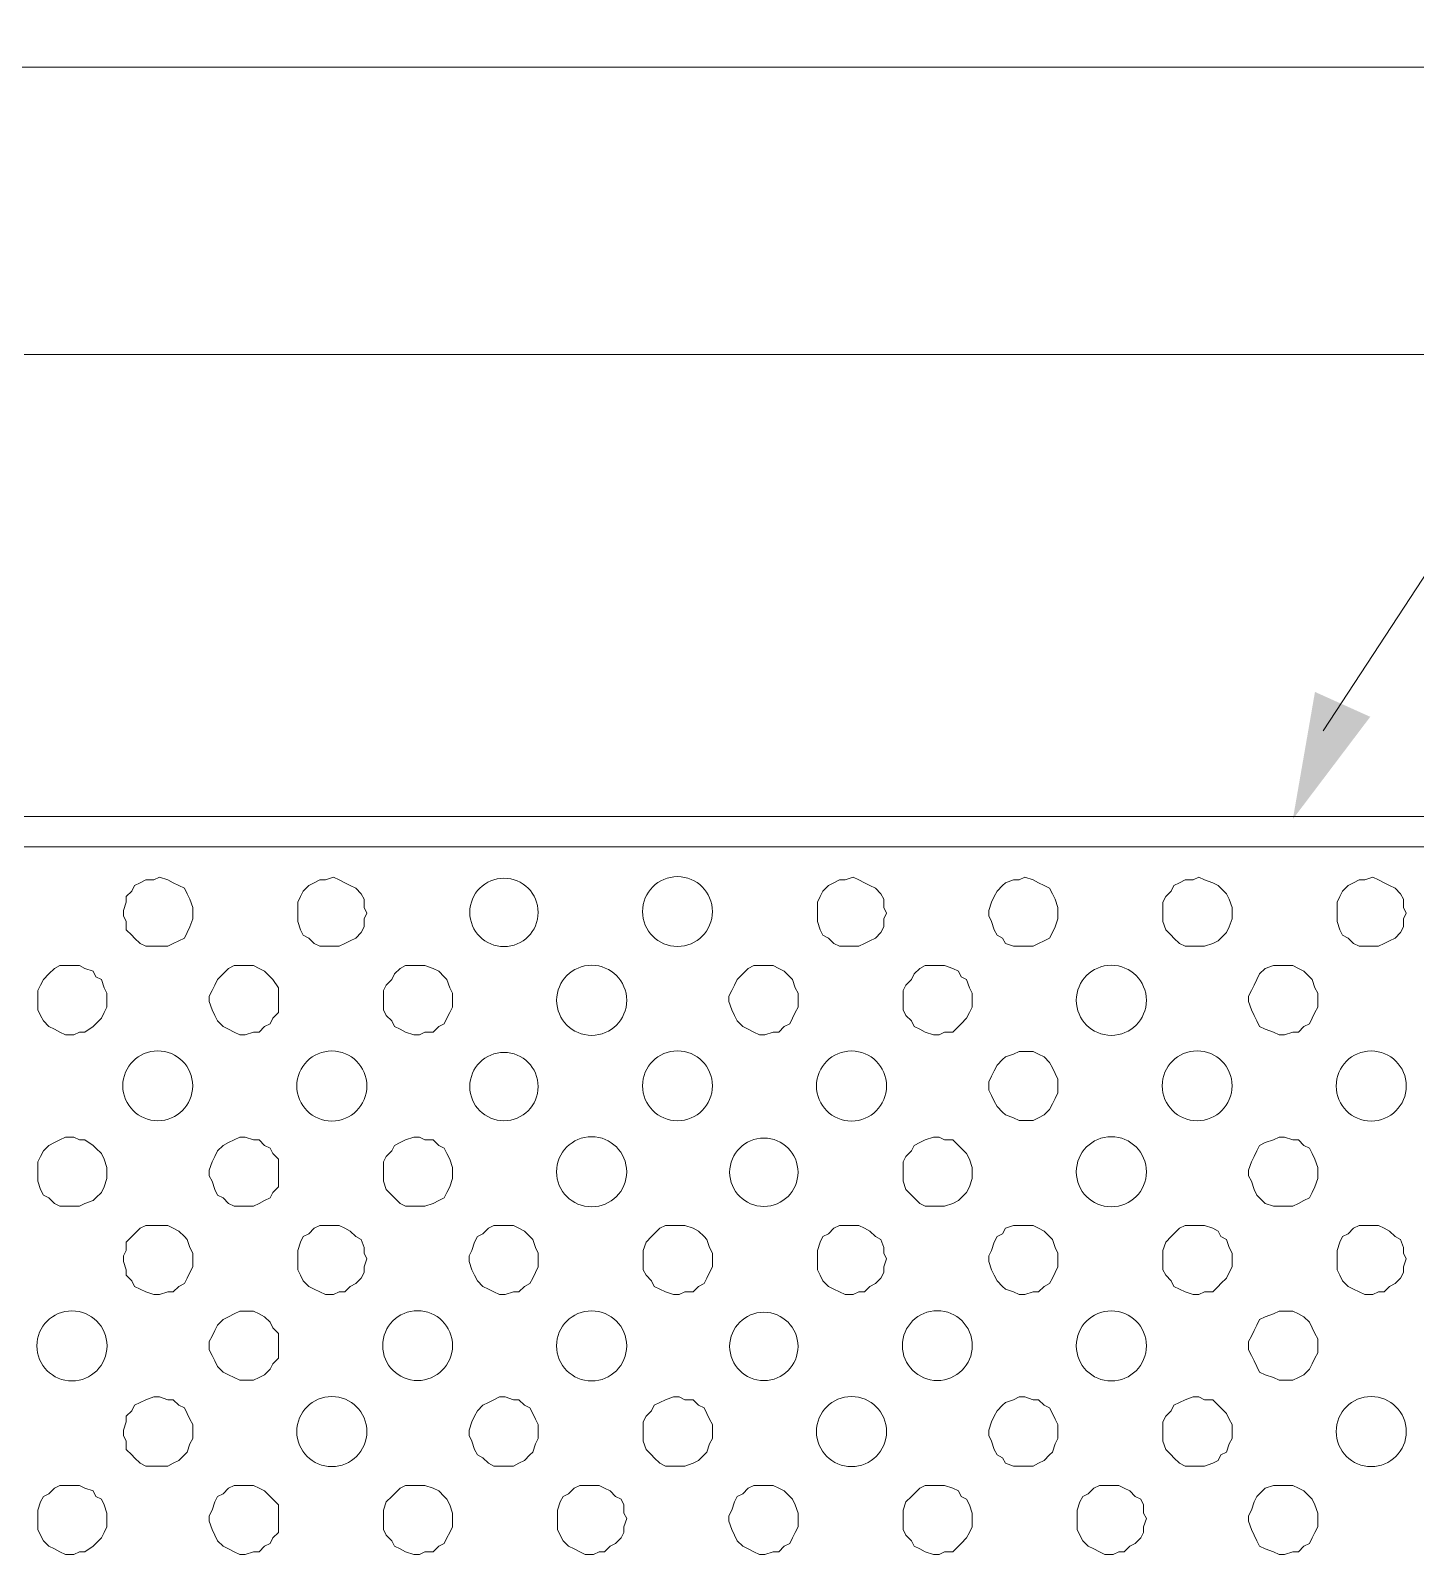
# Model space of a CAD drawing. Header units: inches. Extents: x 0.21 to 4.55, y 0.23 to 3.12.
# Drawn here: x 3.373 to 3.6129, y 1.2326 to 1.4965 of the extents above; entities that cross this region are included whole.
import ezdxf

# ---------------------------------------------------------------- set-up
doc = ezdxf.new("R2010")
doc.units = ezdxf.units.IN
doc.header["$MEASUREMENT"] = 0
doc.layers.add('PDF_0', color=7, linetype='Continuous')
doc.layers.add('PDF_PROYECCION 2', color=7, linetype='Continuous')

msp = doc.modelspace()

# ---------------------------------------------------------------- linework, layer by layer
at = {"layer": 'PDF_0', "lineweight": 5}
for points in [[(3.59691, 1.37527), (3.8004, 1.68601), (3.91387, 1.68601)], [(4.14082, 1.49019), (2.99218, 1.49019)], [(4.14082, 1.44039), (3.37187, 1.44039)]]:
    msp.add_lwpolyline(points, dxfattribs=at)
at = {"layer": 'PDF_0', "transparency": 33554559}
msp.add_solid([(3.60504, 1.37767), (3.59164, 1.35995), (3.59547, 1.38198)], dxfattribs=at)
at = {"layer": 'PDF_PROYECCION 2', "lineweight": 5}
for points in [[(4.14082, 1.36043), (3.37187, 1.36043)], [(4.14082, 1.35516), (3.37187, 1.35516)]]:
    msp.add_lwpolyline(points, dxfattribs=at)
for points in [[(3.40108, 1.34367), (3.40108, 1.34463), (3.4006, 1.34607), (3.40012, 1.34702), (3.39964, 1.34798), (3.39868, 1.34846), (3.39772, 1.34894), (3.39677, 1.34942), (3.39533, 1.3499), (3.39437, 1.34942), (3.39294, 1.34942), (3.39198, 1.34894), (3.39102, 1.34846), (3.39054, 1.3475), (3.38958, 1.34655), (3.38958, 1.34559), (3.38911, 1.34415), (3.38911, 1.34319), (3.38958, 1.34224), (3.38958, 1.3408), (3.39054, 1.33984), (3.39102, 1.33936), (3.39198, 1.33841), (3.39294, 1.33793), (3.39437, 1.33793), (3.39533, 1.33793), (3.39677, 1.33793), (3.39772, 1.33841), (3.39868, 1.33888), (3.39964, 1.33936), (3.40012, 1.34032), (3.4006, 1.34128), (3.40108, 1.34271)], [(3.43124, 1.34367), (3.43076, 1.34463), (3.43076, 1.34607), (3.43028, 1.34702), (3.42933, 1.34798), (3.42837, 1.34846), (3.42741, 1.34894), (3.42645, 1.34942), (3.42549, 1.3499), (3.42406, 1.34942), (3.4231, 1.34942), (3.42214, 1.34894), (3.42119, 1.34846), (3.42023, 1.3475), (3.41975, 1.34655), (3.41927, 1.34559), (3.41927, 1.34415), (3.41927, 1.34319), (3.41927, 1.34224), (3.41975, 1.3408), (3.42023, 1.33984), (3.42119, 1.33936), (3.42214, 1.33841), (3.4231, 1.33793), (3.42406, 1.33793), (3.42549, 1.33793), (3.42645, 1.33793), (3.42741, 1.33841), (3.42837, 1.33888), (3.42933, 1.33936), (3.43028, 1.34032), (3.43076, 1.34128), (3.43076, 1.34271)], [(3.52125, 1.34367), (3.52078, 1.34463), (3.52078, 1.34607), (3.5203, 1.34702), (3.51934, 1.34798), (3.51838, 1.34846), (3.51742, 1.34894), (3.51647, 1.34942), (3.51551, 1.3499), (3.51407, 1.34942), (3.51312, 1.34942), (3.51216, 1.34894), (3.5112, 1.34846), (3.51024, 1.3475), (3.50976, 1.34655), (3.50928, 1.34559), (3.50928, 1.34415), (3.50928, 1.34319), (3.50928, 1.34224), (3.50976, 1.3408), (3.51024, 1.33984), (3.5112, 1.33936), (3.51216, 1.33841), (3.51312, 1.33793), (3.51407, 1.33793), (3.51551, 1.33793), (3.51647, 1.33793), (3.51742, 1.33841), (3.51838, 1.33888), (3.51934, 1.33936), (3.5203, 1.34032), (3.52078, 1.34128), (3.52078, 1.34271)], [(3.55094, 1.34367), (3.55094, 1.34463), (3.55046, 1.34607), (3.54998, 1.34702), (3.5495, 1.34798), (3.54855, 1.34846), (3.54759, 1.34894), (3.54663, 1.34942), (3.54519, 1.3499), (3.54424, 1.34942), (3.54328, 1.34942), (3.54184, 1.34894), (3.54136, 1.34846), (3.54041, 1.3475), (3.53993, 1.34655), (3.53945, 1.34559), (3.53897, 1.34415), (3.53897, 1.34319), (3.53945, 1.34224), (3.53993, 1.3408), (3.54041, 1.33984), (3.54136, 1.33936), (3.54184, 1.33841), (3.54328, 1.33793), (3.54424, 1.33793), (3.54519, 1.33793), (3.54663, 1.33793), (3.54759, 1.33841), (3.54855, 1.33888), (3.5495, 1.33936), (3.54998, 1.34032), (3.55046, 1.34128), (3.55094, 1.34271)], [(3.55094, 1.34367), (3.55094, 1.34463), (3.55046, 1.34607), (3.54998, 1.34702), (3.5495, 1.34798), (3.54855, 1.34846), (3.54759, 1.34894), (3.54663, 1.34942), (3.54519, 1.3499), (3.54424, 1.34942), (3.54328, 1.34942), (3.54184, 1.34894), (3.54136, 1.34846), (3.54041, 1.3475), (3.53993, 1.34655), (3.53945, 1.34559), (3.53897, 1.34415), (3.53897, 1.34319), (3.53945, 1.34224), (3.53993, 1.3408), (3.54041, 1.33984), (3.54136, 1.33936), (3.54184, 1.33841), (3.54328, 1.33793), (3.54424, 1.33793), (3.54519, 1.33793), (3.54663, 1.33793), (3.54759, 1.33841), (3.54855, 1.33888), (3.5495, 1.33936), (3.54998, 1.34032), (3.55046, 1.34128), (3.55094, 1.34271)], [(3.5811, 1.34367), (3.5811, 1.34463), (3.58063, 1.34607), (3.58015, 1.34702), (3.57919, 1.34798), (3.57871, 1.34846), (3.57775, 1.34894), (3.57632, 1.34942), (3.57536, 1.3499), (3.5744, 1.34942), (3.57297, 1.34942), (3.57201, 1.34894), (3.57105, 1.34846), (3.57057, 1.3475), (3.56961, 1.34655), (3.56913, 1.34559), (3.56913, 1.34415), (3.56913, 1.34319), (3.56913, 1.34224), (3.56961, 1.3408), (3.57057, 1.33984), (3.57105, 1.33936), (3.57201, 1.33841), (3.57297, 1.33793), (3.5744, 1.33793), (3.57536, 1.33793), (3.57632, 1.33793), (3.57775, 1.33841), (3.57871, 1.33888), (3.57919, 1.33936), (3.58015, 1.34032), (3.58063, 1.34128), (3.5811, 1.34271)], [(3.61127, 1.34367), (3.61079, 1.34463), (3.61079, 1.34607), (3.61031, 1.34702), (3.60935, 1.34798), (3.6084, 1.34846), (3.60744, 1.34894), (3.60648, 1.34942), (3.60552, 1.3499), (3.60409, 1.34942), (3.60313, 1.34942), (3.60217, 1.34894), (3.60121, 1.34846), (3.60026, 1.3475), (3.59978, 1.34655), (3.5993, 1.34559), (3.5993, 1.34415), (3.5993, 1.34319), (3.5993, 1.34224), (3.59978, 1.3408), (3.60026, 1.33984), (3.60121, 1.33936), (3.60217, 1.33841), (3.60313, 1.33793), (3.60409, 1.33793), (3.60552, 1.33793), (3.60648, 1.33793), (3.60744, 1.33841), (3.6084, 1.33888), (3.60935, 1.33936), (3.61031, 1.34032), (3.61079, 1.34128), (3.61079, 1.34271)], [(3.38623, 1.32883), (3.38623, 1.32979), (3.38575, 1.33074), (3.38528, 1.33218), (3.38432, 1.33266), (3.38384, 1.33362), (3.3824, 1.3341), (3.38145, 1.33458), (3.38049, 1.33458), (3.37905, 1.33458), (3.37809, 1.33458), (3.37714, 1.3341), (3.37618, 1.33314), (3.37522, 1.33218), (3.37474, 1.33122), (3.37426, 1.33027), (3.37426, 1.32931), (3.37426, 1.32835), (3.37426, 1.32691), (3.37474, 1.32596), (3.37522, 1.325), (3.37618, 1.32404), (3.37714, 1.32356), (3.37809, 1.32308), (3.37905, 1.32261), (3.38049, 1.32261), (3.38145, 1.32308), (3.3824, 1.32308), (3.38384, 1.32404), (3.38432, 1.32452), (3.38528, 1.32548), (3.38575, 1.32644), (3.38623, 1.32739)], [(3.41592, 1.32883), (3.41592, 1.32979), (3.41592, 1.33074), (3.41496, 1.33218), (3.41448, 1.33266), (3.41352, 1.33362), (3.41257, 1.3341), (3.41161, 1.33458), (3.41017, 1.33458), (3.40922, 1.33458), (3.40826, 1.33458), (3.4073, 1.3341), (3.40634, 1.33314), (3.40539, 1.33218), (3.40491, 1.33122), (3.40443, 1.33027), (3.40395, 1.32931), (3.40395, 1.32835), (3.40443, 1.32691), (3.40491, 1.32596), (3.40539, 1.325), (3.40634, 1.32404), (3.4073, 1.32356), (3.40826, 1.32308), (3.40922, 1.32261), (3.41017, 1.32261), (3.41161, 1.32308), (3.41257, 1.32308), (3.41352, 1.32404), (3.41448, 1.32452), (3.41496, 1.32548), (3.41592, 1.32644), (3.41592, 1.32739)], [(3.44608, 1.32883), (3.44608, 1.32979), (3.4456, 1.33074), (3.44513, 1.33218), (3.44465, 1.33266), (3.44369, 1.33362), (3.44273, 1.3341), (3.4413, 1.33458), (3.44034, 1.33458), (3.43938, 1.33458), (3.43794, 1.33458), (3.43699, 1.3341), (3.43603, 1.33314), (3.43555, 1.33218), (3.43459, 1.33122), (3.43411, 1.33027), (3.43411, 1.32931), (3.43411, 1.32835), (3.43411, 1.32691), (3.43459, 1.32596), (3.43555, 1.325), (3.43603, 1.32404), (3.43699, 1.32356), (3.43794, 1.32308), (3.43938, 1.32261), (3.44034, 1.32261), (3.4413, 1.32308), (3.44273, 1.32308), (3.44369, 1.32404), (3.44465, 1.32452), (3.44513, 1.32548), (3.4456, 1.32644), (3.44608, 1.32739)], [(3.50593, 1.32883), (3.50593, 1.32979), (3.50545, 1.33074), (3.50498, 1.33218), (3.5045, 1.33266), (3.50354, 1.33362), (3.50258, 1.3341), (3.50162, 1.33458), (3.50019, 1.33458), (3.49923, 1.33458), (3.49827, 1.33458), (3.49731, 1.3341), (3.49636, 1.33314), (3.4954, 1.33218), (3.49492, 1.33122), (3.49444, 1.33027), (3.49396, 1.32931), (3.49396, 1.32835), (3.49444, 1.32691), (3.49492, 1.32596), (3.4954, 1.325), (3.49636, 1.32404), (3.49731, 1.32356), (3.49827, 1.32308), (3.49923, 1.32261), (3.50019, 1.32261), (3.50162, 1.32308), (3.50258, 1.32308), (3.50354, 1.32404), (3.5045, 1.32452), (3.50498, 1.32548), (3.50545, 1.32644), (3.50593, 1.32739)], [(3.5361, 1.32883), (3.5361, 1.32979), (3.53562, 1.33074), (3.53514, 1.33218), (3.53418, 1.33266), (3.5337, 1.33362), (3.53275, 1.3341), (3.53131, 1.33458), (3.53035, 1.33458), (3.52939, 1.33458), (3.52796, 1.33458), (3.527, 1.3341), (3.52604, 1.33314), (3.52556, 1.33218), (3.52461, 1.33122), (3.52413, 1.33027), (3.52413, 1.32931), (3.52413, 1.32835), (3.52413, 1.32691), (3.52461, 1.32596), (3.52556, 1.325), (3.52604, 1.32404), (3.527, 1.32356), (3.52796, 1.32308), (3.52939, 1.32261), (3.53035, 1.32261), (3.53131, 1.32308), (3.53275, 1.32308), (3.5337, 1.32404), (3.53418, 1.32452), (3.53514, 1.32548), (3.53562, 1.32644), (3.5361, 1.32739)], [(3.59595, 1.32883), (3.59595, 1.32979), (3.59547, 1.33074), (3.59499, 1.33218), (3.59451, 1.33266), (3.59355, 1.33362), (3.5926, 1.3341), (3.59164, 1.33458), (3.5902, 1.33458), (3.58924, 1.33458), (3.58829, 1.33458), (3.58685, 1.3341), (3.58589, 1.33314), (3.58541, 1.33218), (3.58494, 1.33122), (3.58446, 1.33027), (3.58398, 1.32931), (3.58398, 1.32835), (3.58446, 1.32691), (3.58494, 1.32596), (3.58541, 1.325), (3.58589, 1.32404), (3.58685, 1.32356), (3.58829, 1.32308), (3.58924, 1.32261), (3.5902, 1.32261), (3.59164, 1.32308), (3.5926, 1.32308), (3.59355, 1.32404), (3.59451, 1.32452), (3.59499, 1.32548), (3.59547, 1.32644), (3.59595, 1.32739)], [(3.55094, 1.31351), (3.55094, 1.31494), (3.55046, 1.3159), (3.54998, 1.31686), (3.5495, 1.31782), (3.54855, 1.31877), (3.54759, 1.31925), (3.54663, 1.31973), (3.54519, 1.31973), (3.54424, 1.31973), (3.54328, 1.31925), (3.54184, 1.31877), (3.54136, 1.3183), (3.54041, 1.31734), (3.53993, 1.31638), (3.53945, 1.31542), (3.53897, 1.31447), (3.53897, 1.31303), (3.53945, 1.31207), (3.53993, 1.31111), (3.54041, 1.31016), (3.54136, 1.3092), (3.54184, 1.30872), (3.54328, 1.30824), (3.54424, 1.30776), (3.54519, 1.30776), (3.54663, 1.30776), (3.54759, 1.30824), (3.54855, 1.30872), (3.5495, 1.30968), (3.54998, 1.31064), (3.55046, 1.31159), (3.55094, 1.31255)], [(3.55094, 1.31351), (3.55094, 1.31494), (3.55046, 1.3159), (3.54998, 1.31686), (3.5495, 1.31782), (3.54855, 1.31877), (3.54759, 1.31925), (3.54663, 1.31973), (3.54519, 1.31973), (3.54424, 1.31973), (3.54328, 1.31925), (3.54184, 1.31877), (3.54136, 1.3183), (3.54041, 1.31734), (3.53993, 1.31638), (3.53945, 1.31542), (3.53897, 1.31447), (3.53897, 1.31303), (3.53945, 1.31207), (3.53993, 1.31111), (3.54041, 1.31016), (3.54136, 1.3092), (3.54184, 1.30872), (3.54328, 1.30824), (3.54424, 1.30776), (3.54519, 1.30776), (3.54663, 1.30776), (3.54759, 1.30824), (3.54855, 1.30872), (3.5495, 1.30968), (3.54998, 1.31064), (3.55046, 1.31159), (3.55094, 1.31255)], [(3.38623, 1.29867), (3.38623, 1.29962), (3.38575, 1.30106), (3.38528, 1.30202), (3.38432, 1.30297), (3.38384, 1.30345), (3.3824, 1.30441), (3.38145, 1.30441), (3.38049, 1.30489), (3.37905, 1.30489), (3.37809, 1.30441), (3.37714, 1.30393), (3.37618, 1.30345), (3.37522, 1.3025), (3.37474, 1.30154), (3.37426, 1.30058), (3.37426, 1.29914), (3.37426, 1.29819), (3.37426, 1.29723), (3.37474, 1.29579), (3.37522, 1.29483), (3.37618, 1.29436), (3.37714, 1.2934), (3.37809, 1.29292), (3.37905, 1.29292), (3.38049, 1.29292), (3.38145, 1.29292), (3.3824, 1.2934), (3.38384, 1.29388), (3.38432, 1.29436), (3.38528, 1.29531), (3.38575, 1.29627), (3.38623, 1.29771)], [(3.41592, 1.29867), (3.41592, 1.29962), (3.41592, 1.30106), (3.41496, 1.30202), (3.41448, 1.30297), (3.41352, 1.30345), (3.41257, 1.30441), (3.41161, 1.30441), (3.41017, 1.30489), (3.40922, 1.30489), (3.40826, 1.30441), (3.4073, 1.30393), (3.40634, 1.30345), (3.40539, 1.3025), (3.40491, 1.30154), (3.40443, 1.30058), (3.40395, 1.29914), (3.40395, 1.29819), (3.40443, 1.29723), (3.40491, 1.29579), (3.40539, 1.29483), (3.40634, 1.29436), (3.4073, 1.2934), (3.40826, 1.29292), (3.40922, 1.29292), (3.41017, 1.29292), (3.41161, 1.29292), (3.41257, 1.2934), (3.41352, 1.29388), (3.41448, 1.29436), (3.41496, 1.29531), (3.41592, 1.29627), (3.41592, 1.29771)], [(3.44608, 1.29867), (3.44608, 1.29962), (3.4456, 1.30106), (3.44513, 1.30202), (3.44465, 1.30297), (3.44369, 1.30345), (3.44273, 1.30441), (3.4413, 1.30441), (3.44034, 1.30489), (3.43938, 1.30489), (3.43794, 1.30441), (3.43699, 1.30393), (3.43603, 1.30345), (3.43555, 1.3025), (3.43459, 1.30154), (3.43411, 1.30058), (3.43411, 1.29914), (3.43411, 1.29819), (3.43411, 1.29723), (3.43459, 1.29579), (3.43555, 1.29483), (3.43603, 1.29436), (3.43699, 1.2934), (3.43794, 1.29292), (3.43938, 1.29292), (3.44034, 1.29292), (3.4413, 1.29292), (3.44273, 1.2934), (3.44369, 1.29388), (3.44465, 1.29436), (3.44513, 1.29531), (3.4456, 1.29627), (3.44608, 1.29771)], [(3.5361, 1.29867), (3.5361, 1.29962), (3.53562, 1.30106), (3.53514, 1.30202), (3.53418, 1.30297), (3.5337, 1.30345), (3.53275, 1.30441), (3.53131, 1.30441), (3.53035, 1.30489), (3.52939, 1.30489), (3.52796, 1.30441), (3.527, 1.30393), (3.52604, 1.30345), (3.52556, 1.3025), (3.52461, 1.30154), (3.52413, 1.30058), (3.52413, 1.29914), (3.52413, 1.29819), (3.52413, 1.29723), (3.52461, 1.29579), (3.52556, 1.29483), (3.52604, 1.29436), (3.527, 1.2934), (3.52796, 1.29292), (3.52939, 1.29292), (3.53035, 1.29292), (3.53131, 1.29292), (3.53275, 1.2934), (3.5337, 1.29388), (3.53418, 1.29436), (3.53514, 1.29531), (3.53562, 1.29627), (3.5361, 1.29771)], [(3.59595, 1.29867), (3.59595, 1.29962), (3.59547, 1.30106), (3.59499, 1.30202), (3.59451, 1.30297), (3.59355, 1.30345), (3.5926, 1.30441), (3.59164, 1.30441), (3.5902, 1.30489), (3.58924, 1.30489), (3.58829, 1.30441), (3.58685, 1.30393), (3.58589, 1.30345), (3.58541, 1.3025), (3.58494, 1.30154), (3.58446, 1.30058), (3.58398, 1.29914), (3.58398, 1.29819), (3.58446, 1.29723), (3.58494, 1.29579), (3.58541, 1.29483), (3.58589, 1.29436), (3.58685, 1.2934), (3.58829, 1.29292), (3.58924, 1.29292), (3.5902, 1.29292), (3.59164, 1.29292), (3.5926, 1.2934), (3.59355, 1.29388), (3.59451, 1.29436), (3.59499, 1.29531), (3.59547, 1.29627), (3.59595, 1.29771)], [(3.40108, 1.28382), (3.40108, 1.28478), (3.4006, 1.28574), (3.40012, 1.28717), (3.39964, 1.28765), (3.39868, 1.28861), (3.39772, 1.28909), (3.39677, 1.28957), (3.39533, 1.28957), (3.39437, 1.28957), (3.39294, 1.28957), (3.39198, 1.28909), (3.39102, 1.28813), (3.39054, 1.28765), (3.38958, 1.2867), (3.38958, 1.28526), (3.38911, 1.2843), (3.38911, 1.28334), (3.38958, 1.28191), (3.38958, 1.28095), (3.39054, 1.27999), (3.39102, 1.27903), (3.39198, 1.27856), (3.39294, 1.27808), (3.39437, 1.2776), (3.39533, 1.2776), (3.39677, 1.27808), (3.39772, 1.27808), (3.39868, 1.27903), (3.39964, 1.27951), (3.40012, 1.28047), (3.4006, 1.28143), (3.40108, 1.28239)], [(3.43124, 1.28382), (3.43076, 1.28478), (3.43076, 1.28574), (3.43028, 1.28717), (3.42933, 1.28765), (3.42837, 1.28861), (3.42741, 1.28909), (3.42645, 1.28957), (3.42549, 1.28957), (3.42406, 1.28957), (3.4231, 1.28957), (3.42214, 1.28909), (3.42119, 1.28813), (3.42023, 1.28765), (3.41975, 1.2867), (3.41927, 1.28526), (3.41927, 1.2843), (3.41927, 1.28334), (3.41927, 1.28191), (3.41975, 1.28095), (3.42023, 1.27999), (3.42119, 1.27903), (3.42214, 1.27856), (3.4231, 1.27808), (3.42406, 1.2776), (3.42549, 1.2776), (3.42645, 1.27808), (3.42741, 1.27808), (3.42837, 1.27903), (3.42933, 1.27951), (3.43028, 1.28047), (3.43076, 1.28143), (3.43076, 1.28239)], [(3.46093, 1.28382), (3.46093, 1.28478), (3.46045, 1.28574), (3.45997, 1.28717), (3.45949, 1.28765), (3.45853, 1.28861), (3.45757, 1.28909), (3.45662, 1.28957), (3.45518, 1.28957), (3.45422, 1.28957), (3.45327, 1.28957), (3.45231, 1.28909), (3.45135, 1.28813), (3.45039, 1.28765), (3.44991, 1.2867), (3.44943, 1.28526), (3.44896, 1.2843), (3.44896, 1.28334), (3.44943, 1.28191), (3.44991, 1.28095), (3.45039, 1.27999), (3.45135, 1.27903), (3.45231, 1.27856), (3.45327, 1.27808), (3.45422, 1.2776), (3.45518, 1.2776), (3.45662, 1.27808), (3.45757, 1.27808), (3.45853, 1.27903), (3.45949, 1.27951), (3.45997, 1.28047), (3.46045, 1.28143), (3.46093, 1.28239)], [(3.49109, 1.28382), (3.49109, 1.28478), (3.49061, 1.28574), (3.49013, 1.28717), (3.48965, 1.28765), (3.4887, 1.28861), (3.48774, 1.28909), (3.4863, 1.28957), (3.48534, 1.28957), (3.48439, 1.28957), (3.48295, 1.28957), (3.48199, 1.28909), (3.48104, 1.28813), (3.48056, 1.28765), (3.4796, 1.2867), (3.47912, 1.28526), (3.47912, 1.2843), (3.47912, 1.28334), (3.47912, 1.28191), (3.4796, 1.28095), (3.48056, 1.27999), (3.48104, 1.27903), (3.48199, 1.27856), (3.48295, 1.27808), (3.48439, 1.2776), (3.48534, 1.2776), (3.4863, 1.27808), (3.48774, 1.27808), (3.4887, 1.27903), (3.48965, 1.27951), (3.49013, 1.28047), (3.49061, 1.28143), (3.49109, 1.28239)], [(3.52125, 1.28382), (3.52078, 1.28478), (3.52078, 1.28574), (3.5203, 1.28717), (3.51934, 1.28765), (3.51838, 1.28861), (3.51742, 1.28909), (3.51647, 1.28957), (3.51551, 1.28957), (3.51407, 1.28957), (3.51312, 1.28957), (3.51216, 1.28909), (3.5112, 1.28813), (3.51024, 1.28765), (3.50976, 1.2867), (3.50928, 1.28526), (3.50928, 1.2843), (3.50928, 1.28334), (3.50928, 1.28191), (3.50976, 1.28095), (3.51024, 1.27999), (3.5112, 1.27903), (3.51216, 1.27856), (3.51312, 1.27808), (3.51407, 1.2776), (3.51551, 1.2776), (3.51647, 1.27808), (3.51742, 1.27808), (3.51838, 1.27903), (3.51934, 1.27951), (3.5203, 1.28047), (3.52078, 1.28143), (3.52078, 1.28239)], [(3.55094, 1.28382), (3.55094, 1.28478), (3.55046, 1.28574), (3.54998, 1.28717), (3.5495, 1.28765), (3.54855, 1.28861), (3.54759, 1.28909), (3.54663, 1.28957), (3.54519, 1.28957), (3.54424, 1.28957), (3.54328, 1.28957), (3.54184, 1.28909), (3.54136, 1.28813), (3.54041, 1.28765), (3.53993, 1.2867), (3.53945, 1.28526), (3.53897, 1.2843), (3.53897, 1.28334), (3.53945, 1.28191), (3.53993, 1.28095), (3.54041, 1.27999), (3.54136, 1.27903), (3.54184, 1.27856), (3.54328, 1.27808), (3.54424, 1.2776), (3.54519, 1.2776), (3.54663, 1.27808), (3.54759, 1.27808), (3.54855, 1.27903), (3.5495, 1.27951), (3.54998, 1.28047), (3.55046, 1.28143), (3.55094, 1.28239)], [(3.55094, 1.28382), (3.55094, 1.28478), (3.55046, 1.28574), (3.54998, 1.28717), (3.5495, 1.28765), (3.54855, 1.28861), (3.54759, 1.28909), (3.54663, 1.28957), (3.54519, 1.28957), (3.54424, 1.28957), (3.54328, 1.28957), (3.54184, 1.28909), (3.54136, 1.28813), (3.54041, 1.28765), (3.53993, 1.2867), (3.53945, 1.28526), (3.53897, 1.2843), (3.53897, 1.28334), (3.53945, 1.28191), (3.53993, 1.28095), (3.54041, 1.27999), (3.54136, 1.27903), (3.54184, 1.27856), (3.54328, 1.27808), (3.54424, 1.2776), (3.54519, 1.2776), (3.54663, 1.27808), (3.54759, 1.27808), (3.54855, 1.27903), (3.5495, 1.27951), (3.54998, 1.28047), (3.55046, 1.28143), (3.55094, 1.28239)], [(3.5811, 1.28382), (3.5811, 1.28478), (3.58063, 1.28574), (3.58015, 1.28717), (3.57919, 1.28765), (3.57871, 1.28861), (3.57775, 1.28909), (3.57632, 1.28957), (3.57536, 1.28957), (3.5744, 1.28957), (3.57297, 1.28957), (3.57201, 1.28909), (3.57105, 1.28813), (3.57057, 1.28765), (3.56961, 1.2867), (3.56913, 1.28526), (3.56913, 1.2843), (3.56913, 1.28334), (3.56913, 1.28191), (3.56961, 1.28095), (3.57057, 1.27999), (3.57105, 1.27903), (3.57201, 1.27856), (3.57297, 1.27808), (3.5744, 1.2776), (3.57536, 1.2776), (3.57632, 1.27808), (3.57775, 1.27808), (3.57871, 1.27903), (3.57919, 1.27951), (3.58015, 1.28047), (3.58063, 1.28143), (3.5811, 1.28239)], [(3.61127, 1.28382), (3.61079, 1.28478), (3.61079, 1.28574), (3.61031, 1.28717), (3.60935, 1.28765), (3.6084, 1.28861), (3.60744, 1.28909), (3.60648, 1.28957), (3.60552, 1.28957), (3.60409, 1.28957), (3.60313, 1.28957), (3.60217, 1.28909), (3.60121, 1.28813), (3.60026, 1.28765), (3.59978, 1.2867), (3.5993, 1.28526), (3.5993, 1.2843), (3.5993, 1.28334), (3.5993, 1.28191), (3.59978, 1.28095), (3.60026, 1.27999), (3.60121, 1.27903), (3.60217, 1.27856), (3.60313, 1.27808), (3.60409, 1.2776), (3.60552, 1.2776), (3.60648, 1.27808), (3.60744, 1.27808), (3.6084, 1.27903), (3.60935, 1.27951), (3.61031, 1.28047), (3.61079, 1.28143), (3.61079, 1.28239)], [(3.41592, 1.2685), (3.41592, 1.26994), (3.41592, 1.27089), (3.41496, 1.27185), (3.41448, 1.27281), (3.41352, 1.27377), (3.41257, 1.27425), (3.41161, 1.27473), (3.41017, 1.27473), (3.40922, 1.27473), (3.40826, 1.27425), (3.4073, 1.27377), (3.40634, 1.27329), (3.40539, 1.27233), (3.40491, 1.27137), (3.40443, 1.27042), (3.40395, 1.26946), (3.40395, 1.26802), (3.40443, 1.26706), (3.40491, 1.26611), (3.40539, 1.26515), (3.40634, 1.26419), (3.4073, 1.26371), (3.40826, 1.26323), (3.40922, 1.26276), (3.41017, 1.26276), (3.41161, 1.26276), (3.41257, 1.26323), (3.41352, 1.26371), (3.41448, 1.26467), (3.41496, 1.26563), (3.41592, 1.26659), (3.41592, 1.26754)], [(3.59595, 1.2685), (3.59595, 1.26994), (3.59547, 1.27089), (3.59499, 1.27185), (3.59451, 1.27281), (3.59355, 1.27377), (3.5926, 1.27425), (3.59164, 1.27473), (3.5902, 1.27473), (3.58924, 1.27473), (3.58829, 1.27425), (3.58685, 1.27377), (3.58589, 1.27329), (3.58541, 1.27233), (3.58494, 1.27137), (3.58446, 1.27042), (3.58398, 1.26946), (3.58398, 1.26802), (3.58446, 1.26706), (3.58494, 1.26611), (3.58541, 1.26515), (3.58589, 1.26419), (3.58685, 1.26371), (3.58829, 1.26323), (3.58924, 1.26276), (3.5902, 1.26276), (3.59164, 1.26276), (3.5926, 1.26323), (3.59355, 1.26371), (3.59451, 1.26467), (3.59499, 1.26563), (3.59547, 1.26659), (3.59595, 1.26754)], [(3.40108, 1.25366), (3.40108, 1.25509), (3.4006, 1.25605), (3.40012, 1.25701), (3.39964, 1.25797), (3.39868, 1.25845), (3.39772, 1.2594), (3.39677, 1.2594), (3.39533, 1.25988), (3.39437, 1.25988), (3.39294, 1.2594), (3.39198, 1.25892), (3.39102, 1.25845), (3.39054, 1.25749), (3.38958, 1.25653), (3.38958, 1.25557), (3.38911, 1.25414), (3.38911, 1.25318), (3.38958, 1.25222), (3.38958, 1.25079), (3.39054, 1.24983), (3.39102, 1.24935), (3.39198, 1.24839), (3.39294, 1.24791), (3.39437, 1.24791), (3.39533, 1.24791), (3.39677, 1.24791), (3.39772, 1.24839), (3.39868, 1.24887), (3.39964, 1.24983), (3.40012, 1.25031), (3.4006, 1.25174), (3.40108, 1.2527)], [(3.46093, 1.25366), (3.46093, 1.25509), (3.46045, 1.25605), (3.45997, 1.25701), (3.45949, 1.25797), (3.45853, 1.25845), (3.45757, 1.2594), (3.45662, 1.2594), (3.45518, 1.25988), (3.45422, 1.25988), (3.45327, 1.2594), (3.45231, 1.25892), (3.45135, 1.25845), (3.45039, 1.25749), (3.44991, 1.25653), (3.44943, 1.25557), (3.44896, 1.25414), (3.44896, 1.25318), (3.44943, 1.25222), (3.44991, 1.25079), (3.45039, 1.24983), (3.45135, 1.24935), (3.45231, 1.24839), (3.45327, 1.24791), (3.45422, 1.24791), (3.45518, 1.24791), (3.45662, 1.24791), (3.45757, 1.24839), (3.45853, 1.24887), (3.45949, 1.24983), (3.45997, 1.25031), (3.46045, 1.25174), (3.46093, 1.2527)], [(3.49109, 1.25366), (3.49109, 1.25509), (3.49061, 1.25605), (3.49013, 1.25701), (3.48965, 1.25797), (3.4887, 1.25845), (3.48774, 1.2594), (3.4863, 1.2594), (3.48534, 1.25988), (3.48439, 1.25988), (3.48295, 1.2594), (3.48199, 1.25892), (3.48104, 1.25845), (3.48056, 1.25749), (3.4796, 1.25653), (3.47912, 1.25557), (3.47912, 1.25414), (3.47912, 1.25318), (3.47912, 1.25222), (3.4796, 1.25079), (3.48056, 1.24983), (3.48104, 1.24935), (3.48199, 1.24839), (3.48295, 1.24791), (3.48439, 1.24791), (3.48534, 1.24791), (3.4863, 1.24791), (3.48774, 1.24839), (3.4887, 1.24887), (3.48965, 1.24983), (3.49013, 1.25031), (3.49061, 1.25174), (3.49109, 1.2527)], [(3.55094, 1.25366), (3.55094, 1.25509), (3.55046, 1.25605), (3.54998, 1.25701), (3.5495, 1.25797), (3.54855, 1.25845), (3.54759, 1.2594), (3.54663, 1.2594), (3.54519, 1.25988), (3.54424, 1.25988), (3.54328, 1.2594), (3.54184, 1.25892), (3.54136, 1.25845), (3.54041, 1.25749), (3.53993, 1.25653), (3.53945, 1.25557), (3.53897, 1.25414), (3.53897, 1.25318), (3.53945, 1.25222), (3.53993, 1.25079), (3.54041, 1.24983), (3.54136, 1.24935), (3.54184, 1.24839), (3.54328, 1.24791), (3.54424, 1.24791), (3.54519, 1.24791), (3.54663, 1.24791), (3.54759, 1.24839), (3.54855, 1.24887), (3.5495, 1.24983), (3.54998, 1.25031), (3.55046, 1.25174), (3.55094, 1.2527)], [(3.55094, 1.25366), (3.55094, 1.25509), (3.55046, 1.25605), (3.54998, 1.25701), (3.5495, 1.25797), (3.54855, 1.25845), (3.54759, 1.2594), (3.54663, 1.2594), (3.54519, 1.25988), (3.54424, 1.25988), (3.54328, 1.2594), (3.54184, 1.25892), (3.54136, 1.25845), (3.54041, 1.25749), (3.53993, 1.25653), (3.53945, 1.25557), (3.53897, 1.25414), (3.53897, 1.25318), (3.53945, 1.25222), (3.53993, 1.25079), (3.54041, 1.24983), (3.54136, 1.24935), (3.54184, 1.24839), (3.54328, 1.24791), (3.54424, 1.24791), (3.54519, 1.24791), (3.54663, 1.24791), (3.54759, 1.24839), (3.54855, 1.24887), (3.5495, 1.24983), (3.54998, 1.25031), (3.55046, 1.25174), (3.55094, 1.2527)], [(3.5811, 1.25366), (3.5811, 1.25509), (3.58063, 1.25605), (3.58015, 1.25701), (3.57919, 1.25797), (3.57871, 1.25845), (3.57775, 1.2594), (3.57632, 1.2594), (3.57536, 1.25988), (3.5744, 1.25988), (3.57297, 1.2594), (3.57201, 1.25892), (3.57105, 1.25845), (3.57057, 1.25749), (3.56961, 1.25653), (3.56913, 1.25557), (3.56913, 1.25414), (3.56913, 1.25318), (3.56913, 1.25222), (3.56961, 1.25079), (3.57057, 1.24983), (3.57105, 1.24935), (3.57201, 1.24839), (3.57297, 1.24791), (3.5744, 1.24791), (3.57536, 1.24791), (3.57632, 1.24791), (3.57775, 1.24839), (3.57871, 1.24887), (3.57919, 1.24983), (3.58015, 1.25031), (3.58063, 1.25174), (3.5811, 1.2527)], [(3.38623, 1.23882), (3.38623, 1.23977), (3.38575, 1.24121), (3.38528, 1.24217), (3.38432, 1.24265), (3.38384, 1.2436), (3.3824, 1.24408), (3.38145, 1.24456), (3.38049, 1.24456), (3.37905, 1.24456), (3.37809, 1.24456), (3.37714, 1.24408), (3.37618, 1.24312), (3.37522, 1.24265), (3.37474, 1.24169), (3.37426, 1.24025), (3.37426, 1.23929), (3.37426, 1.23834), (3.37426, 1.2369), (3.37474, 1.23594), (3.37522, 1.23498), (3.37618, 1.23403), (3.37714, 1.23355), (3.37809, 1.23307), (3.37905, 1.23259), (3.38049, 1.23259), (3.38145, 1.23307), (3.3824, 1.23307), (3.38384, 1.23403), (3.38432, 1.23451), (3.38528, 1.23546), (3.38575, 1.23642), (3.38623, 1.23738)], [(3.41592, 1.23882), (3.41592, 1.23977), (3.41592, 1.24121), (3.41496, 1.24217), (3.41448, 1.24265), (3.41352, 1.2436), (3.41257, 1.24408), (3.41161, 1.24456), (3.41017, 1.24456), (3.40922, 1.24456), (3.40826, 1.24456), (3.4073, 1.24408), (3.40634, 1.24312), (3.40539, 1.24265), (3.40491, 1.24169), (3.40443, 1.24025), (3.40395, 1.23929), (3.40395, 1.23834), (3.40443, 1.2369), (3.40491, 1.23594), (3.40539, 1.23498), (3.40634, 1.23403), (3.4073, 1.23355), (3.40826, 1.23307), (3.40922, 1.23259), (3.41017, 1.23259), (3.41161, 1.23307), (3.41257, 1.23307), (3.41352, 1.23403), (3.41448, 1.23451), (3.41496, 1.23546), (3.41592, 1.23642), (3.41592, 1.23738)], [(3.44608, 1.23882), (3.44608, 1.23977), (3.4456, 1.24121), (3.44513, 1.24217), (3.44465, 1.24265), (3.44369, 1.2436), (3.44273, 1.24408), (3.4413, 1.24456), (3.44034, 1.24456), (3.43938, 1.24456), (3.43794, 1.24456), (3.43699, 1.24408), (3.43603, 1.24312), (3.43555, 1.24265), (3.43459, 1.24169), (3.43411, 1.24025), (3.43411, 1.23929), (3.43411, 1.23834), (3.43411, 1.2369), (3.43459, 1.23594), (3.43555, 1.23498), (3.43603, 1.23403), (3.43699, 1.23355), (3.43794, 1.23307), (3.43938, 1.23259), (3.44034, 1.23259), (3.4413, 1.23307), (3.44273, 1.23307), (3.44369, 1.23403), (3.44465, 1.23451), (3.44513, 1.23546), (3.4456, 1.23642), (3.44608, 1.23738)], [(3.47625, 1.23882), (3.47577, 1.23977), (3.47577, 1.24121), (3.47529, 1.24217), (3.47433, 1.24265), (3.47337, 1.2436), (3.47242, 1.24408), (3.47146, 1.24456), (3.4705, 1.24456), (3.46907, 1.24456), (3.46811, 1.24456), (3.46715, 1.24408), (3.46619, 1.24312), (3.46524, 1.24265), (3.46476, 1.24169), (3.46428, 1.24025), (3.46428, 1.23929), (3.46428, 1.23834), (3.46428, 1.2369), (3.46476, 1.23594), (3.46524, 1.23498), (3.46619, 1.23403), (3.46715, 1.23355), (3.46811, 1.23307), (3.46907, 1.23259), (3.4705, 1.23259), (3.47146, 1.23307), (3.47242, 1.23307), (3.47337, 1.23403), (3.47433, 1.23451), (3.47529, 1.23546), (3.47577, 1.23642), (3.47577, 1.23738)], [(3.50593, 1.23882), (3.50593, 1.23977), (3.50545, 1.24121), (3.50498, 1.24217), (3.5045, 1.24265), (3.50354, 1.2436), (3.50258, 1.24408), (3.50162, 1.24456), (3.50019, 1.24456), (3.49923, 1.24456), (3.49827, 1.24456), (3.49731, 1.24408), (3.49636, 1.24312), (3.4954, 1.24265), (3.49492, 1.24169), (3.49444, 1.24025), (3.49396, 1.23929), (3.49396, 1.23834), (3.49444, 1.2369), (3.49492, 1.23594), (3.4954, 1.23498), (3.49636, 1.23403), (3.49731, 1.23355), (3.49827, 1.23307), (3.49923, 1.23259), (3.50019, 1.23259), (3.50162, 1.23307), (3.50258, 1.23307), (3.50354, 1.23403), (3.5045, 1.23451), (3.50498, 1.23546), (3.50545, 1.23642), (3.50593, 1.23738)], [(3.5361, 1.23882), (3.5361, 1.23977), (3.53562, 1.24121), (3.53514, 1.24217), (3.53418, 1.24265), (3.5337, 1.2436), (3.53275, 1.24408), (3.53131, 1.24456), (3.53035, 1.24456), (3.52939, 1.24456), (3.52796, 1.24456), (3.527, 1.24408), (3.52604, 1.24312), (3.52556, 1.24265), (3.52461, 1.24169), (3.52413, 1.24025), (3.52413, 1.23929), (3.52413, 1.23834), (3.52413, 1.2369), (3.52461, 1.23594), (3.52556, 1.23498), (3.52604, 1.23403), (3.527, 1.23355), (3.52796, 1.23307), (3.52939, 1.23259), (3.53035, 1.23259), (3.53131, 1.23307), (3.53275, 1.23307), (3.5337, 1.23403), (3.53418, 1.23451), (3.53514, 1.23546), (3.53562, 1.23642), (3.5361, 1.23738)], [(3.56626, 1.23882), (3.56578, 1.23977), (3.56578, 1.24121), (3.5653, 1.24217), (3.56435, 1.24265), (3.56339, 1.2436), (3.56243, 1.24408), (3.56147, 1.24456), (3.56052, 1.24456), (3.55908, 1.24456), (3.55812, 1.24456), (3.55716, 1.24408), (3.55621, 1.24312), (3.55525, 1.24265), (3.55477, 1.24169), (3.55429, 1.24025), (3.55429, 1.23929), (3.55429, 1.23834), (3.55429, 1.2369), (3.55477, 1.23594), (3.55525, 1.23498), (3.55621, 1.23403), (3.55716, 1.23355), (3.55812, 1.23307), (3.55908, 1.23259), (3.56052, 1.23259), (3.56147, 1.23307), (3.56243, 1.23307), (3.56339, 1.23403), (3.56435, 1.23451), (3.5653, 1.23546), (3.56578, 1.23642), (3.56578, 1.23738)], [(3.59595, 1.23882), (3.59595, 1.23977), (3.59547, 1.24121), (3.59499, 1.24217), (3.59451, 1.24265), (3.59355, 1.2436), (3.5926, 1.24408), (3.59164, 1.24456), (3.5902, 1.24456), (3.58924, 1.24456), (3.58829, 1.24456), (3.58685, 1.24408), (3.58589, 1.24312), (3.58541, 1.24265), (3.58494, 1.24169), (3.58446, 1.24025), (3.58398, 1.23929), (3.58398, 1.23834), (3.58446, 1.2369), (3.58494, 1.23594), (3.58541, 1.23498), (3.58589, 1.23403), (3.58685, 1.23355), (3.58829, 1.23307), (3.58924, 1.23259), (3.5902, 1.23259), (3.59164, 1.23307), (3.5926, 1.23307), (3.59355, 1.23403), (3.59451, 1.23451), (3.59499, 1.23546), (3.59547, 1.23642), (3.59595, 1.23738)]]:
    msp.add_lwpolyline(points, close=True, dxfattribs=at)
for centre, radius in [((3.455, 1.3438), 0.00592), ((3.48505, 1.34394), 0.00605), ((3.47019, 1.32857), 0.00607), ((3.5602, 1.32857), 0.00607), ((3.39503, 1.31377), 0.00605), ((3.42518, 1.31373), 0.00607), ((3.48505, 1.31377), 0.00605), ((3.51519, 1.31373), 0.00607), ((3.57506, 1.31377), 0.00605), ((3.60521, 1.31373), 0.00607), ((3.455, 1.31363), 0.00592), ((3.47018, 1.29888), 0.00607), ((3.50001, 1.29879), 0.00592), ((3.5602, 1.29888), 0.00607), ((3.38017, 1.26872), 0.00607), ((3.44004, 1.26877), 0.00605), ((3.47018, 1.26872), 0.00607), ((3.50001, 1.26863), 0.00592), ((3.53006, 1.26877), 0.00605), ((3.5602, 1.26872), 0.00607), ((3.42518, 1.25388), 0.00607), ((3.51519, 1.25388), 0.00607), ((3.60521, 1.25388), 0.00607)]:
    msp.add_circle(centre, radius, dxfattribs=at)

doc.saveas('drawing.dxf')
